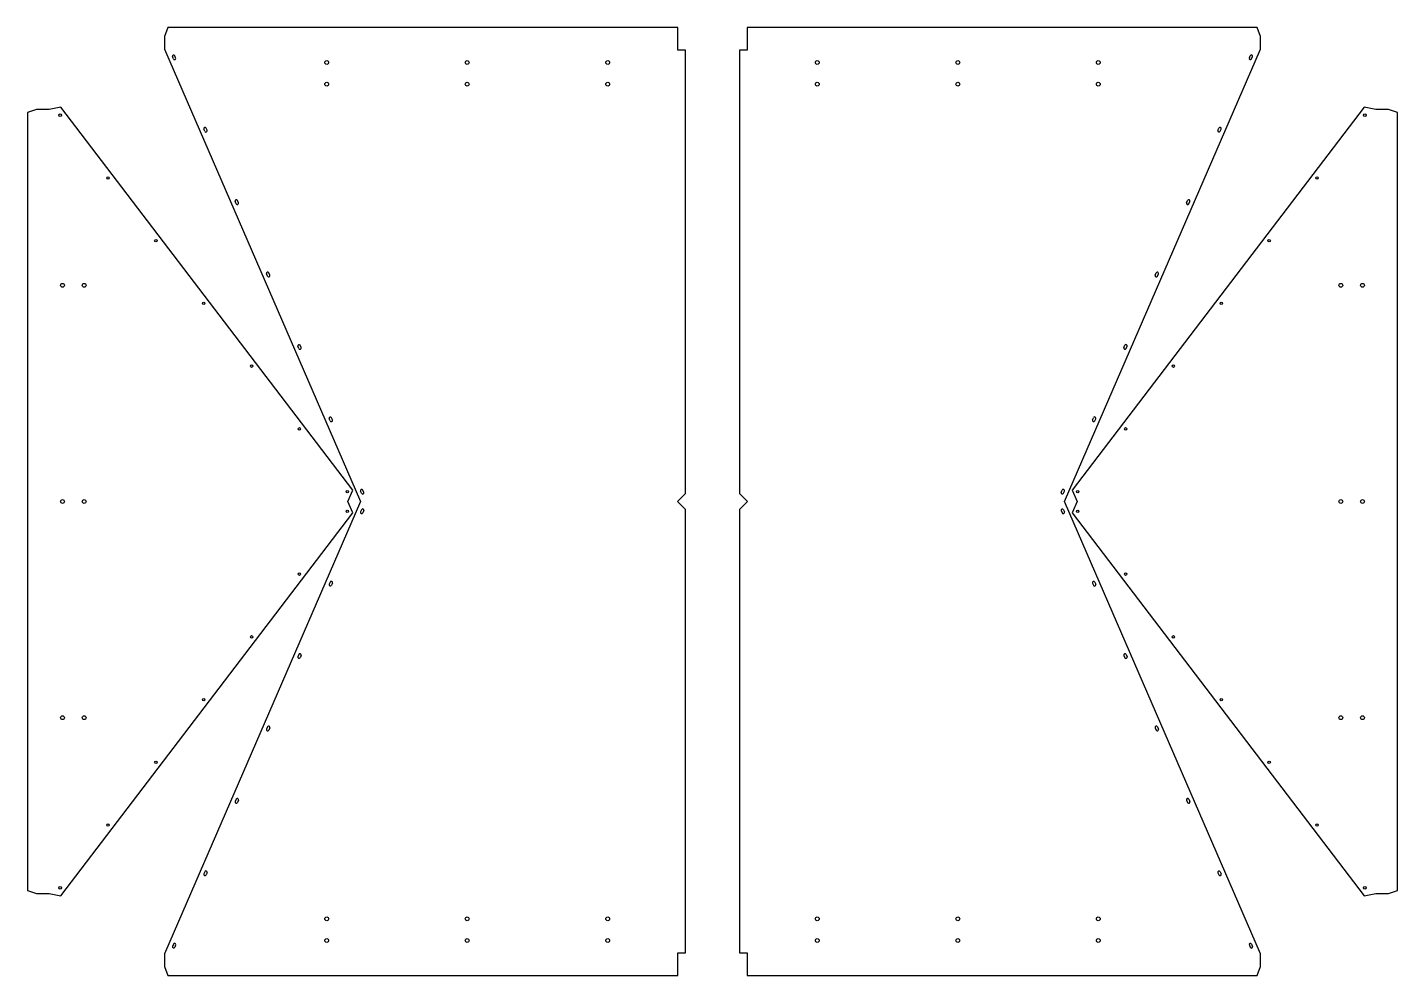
# Model space of a CAD drawing. Header units: millimetres. Extents: x -254 to 2282, y -877 to 877.
import ezdxf

# ---------------------------------------------------------------- set-up
doc = ezdxf.new("R2010")
doc.units = ezdxf.units.MM

msp = doc.modelspace()

# ---------------------------------------------------------------- linework, layer by layer
for p, q in [((6, 877.1619), (0, 860.1619)), ((950, 877.1619), (6, 877.1619)), ((950, 835.1619), (950, 877.1619)), ((1078, 877.1619), (1078, 835.1619)), ((2022, 877.1619), (1078, 877.1619)), ((2028, 860.1619), (2022, 877.1619)), ((0, 860.1619), (0, 837.1619)), ((0, 837.1619), (362.7255, 0)), ((1665.2745, 0), (2028, 837.1619)), ((2028, 837.1619), (2028, 860.1619)), ((16.3503, 818.9193), (14.5613, 823.0484)), ((20.4794, 820.7083), (18.6904, 824.8374)), ((964, 835.1619), (950, 835.1619)), ((964, 15), (964, 835.1619)), ((1078, 835.1619), (1064, 835.1619)), ((1064, 835.1619), (1064, 15)), ((2007.5206, 820.7083), (2009.3096, 824.8374)), ((2011.6497, 818.9193), (2013.4387, 823.0484)), ((-236.8829, 725.4448), (-253.8829, 719.4448)), ((-253.8829, 719.4448), (-253.8829, -719.4448)), ((-213.8829, 725.4448), (-236.8829, 725.4448)), ((-191.7114, 729.3542), (-213.8829, 725.4448)), ((348.3425, 21.2755), (-191.7114, 729.3542)), ((2219.7114, 729.3542), (1679.6575, 21.2755)), ((2241.8829, 725.4448), (2219.7114, 729.3542)), ((2264.8829, 725.4448), (2241.8829, 725.4448)), ((2281.8829, 719.4448), (2264.8829, 725.4448)), ((2281.8829, -719.4448), (2281.8829, 719.4448)), ((74.395, 684.9536), (72.606, 689.0827)), ((78.5241, 686.7426), (76.7351, 690.8717)), ((1949.4759, 686.7426), (1951.2649, 690.8717)), ((1953.605, 684.9536), (1955.394, 689.0827)), ((132.4397, 550.9878), (130.6506, 555.1169)), ((136.5688, 552.7769), (134.7797, 556.906)), ((1891.4312, 552.7769), (1893.2203, 556.906)), ((1895.5603, 550.9878), (1897.3494, 555.1169)), ((190.4844, 417.0221), (188.6953, 421.1512)), ((194.6134, 418.8112), (192.8244, 422.9402)), ((1833.3866, 418.8112), (1835.1756, 422.9402)), ((1837.5156, 417.0221), (1839.3047, 421.1512)), ((248.529, 283.0564), (246.74, 287.1855)), ((252.6581, 284.8454), (250.8691, 288.9745)), ((1775.3419, 284.8454), (1777.1309, 288.9745)), ((1779.471, 283.0564), (1781.26, 287.1855)), ((306.5737, 149.0907), (304.7847, 153.2197)), ((310.7028, 150.8797), (308.9137, 155.0088)), ((1717.2972, 150.8797), (1719.0863, 155.0088)), ((1721.4263, 149.0907), (1723.2153, 153.2197)), ((362.7255, 0), (0, -837.1619)), ((339.4161, 0), (348.3425, 21.2755)), ((348.3425, -21.2755), (339.4161, 0)), ((364.6184, 15.1249), (362.8293, 19.254)), ((368.7475, 16.914), (366.9584, 21.0431)), ((949, 0), (964, 15)), ((964, -15), (949, 0)), ((1064, 15), (1079, 0)), ((1079, 0), (1064, -15)), ((1659.2525, 16.914), (1661.0416, 21.0431)), ((1663.3816, 15.1249), (1665.1707, 19.254)), ((2028, -837.1619), (1665.2745, 0)), ((1679.6575, 21.2755), (1688.5839, 0)), ((1688.5839, 0), (1679.6575, -21.2755)), ((-191.7114, -729.3542), (348.3425, -21.2755)), ((364.6184, -15.1249), (362.8293, -19.254)), ((368.7475, -16.914), (366.9584, -21.0431)), ((964, -835.1619), (964, -15)), ((1064, -15), (1064, -835.1619)), ((1659.2525, -16.914), (1661.0416, -21.0431)), ((1663.3816, -15.1249), (1665.1707, -19.254)), ((1679.6575, -21.2755), (2219.7114, -729.3542)), ((306.5737, -149.0907), (304.7847, -153.2197)), ((310.7028, -150.8797), (308.9137, -155.0088)), ((1717.2972, -150.8797), (1719.0863, -155.0088)), ((1721.4263, -149.0907), (1723.2153, -153.2197)), ((248.529, -283.0564), (246.74, -287.1855)), ((252.6581, -284.8454), (250.8691, -288.9745)), ((1775.3419, -284.8454), (1777.1309, -288.9745)), ((1779.471, -283.0564), (1781.26, -287.1855)), ((190.4844, -417.0221), (188.6953, -421.1512)), ((194.6134, -418.8112), (192.8244, -422.9402)), ((1833.3866, -418.8112), (1835.1756, -422.9402)), ((1837.5156, -417.0221), (1839.3047, -421.1512)), ((132.4397, -550.9878), (130.6506, -555.1169)), ((136.5688, -552.7769), (134.7797, -556.906)), ((1891.4312, -552.7769), (1893.2203, -556.906)), ((1895.5603, -550.9878), (1897.3494, -555.1169)), ((74.395, -684.9536), (72.606, -689.0827)), ((78.5241, -686.7426), (76.7351, -690.8717)), ((1949.4759, -686.7426), (1951.2649, -690.8717)), ((1953.605, -684.9536), (1955.394, -689.0827)), ((-253.8829, -719.4448), (-236.8829, -725.4448)), ((-236.8829, -725.4448), (-213.8829, -725.4448)), ((-213.8829, -725.4448), (-191.7114, -729.3542)), ((2219.7114, -729.3542), (2241.8829, -725.4448)), ((2241.8829, -725.4448), (2264.8829, -725.4448)), ((2264.8829, -725.4448), (2281.8829, -719.4448)), ((16.3503, -818.9193), (14.5613, -823.0484)), ((20.4794, -820.7083), (18.6904, -824.8374)), ((950, -877.1619), (950, -835.1619)), ((950, -835.1619), (964, -835.1619)), ((1064, -835.1619), (1078, -835.1619)), ((1078, -835.1619), (1078, -877.1619)), ((2007.5206, -820.7083), (2009.3096, -824.8374)), ((2011.6497, -818.9193), (2013.4387, -823.0484)), ((0, -837.1619), (0, -860.1619)), ((0, -860.1619), (6, -877.1619)), ((2022, -877.1619), (2028, -860.1619)), ((2028, -860.1619), (2028, -837.1619)), ((6, -877.1619), (950, -877.1619)), ((1078, -877.1619), (2022, -877.1619))]:
    msp.add_line(p, q)
for centre, radius in [((300, 812.1619), 3.5), ((560, 812.1619), 3.5), ((820, 812.1619), 3.5), ((1208, 812.1619), 3.5), ((1468, 812.1619), 3.5), ((1728, 812.1619), 3.5), ((300, 772.1619), 3.5), ((560, 772.1619), 3.5), ((820, 772.1619), 3.5), ((1208, 772.1619), 3.5), ((1468, 772.1619), 3.5), ((1728, 772.1619), 3.5), ((-193.2028, 714.8201), 2.25), ((2221.2028, 714.8201), 2.25), ((-104.6618, 598.7317), 2.25), ((2132.6618, 598.7317), 2.25), ((-16.1209, 482.6434), 2.25), ((2044.1209, 482.6434), 2.25), ((-188.8829, 400), 3.5), ((-148.8829, 400), 3.5), ((2176.8829, 400), 3.5), ((2216.8829, 400), 3.5), ((72.4201, 366.5551), 2.25), ((1955.5799, 366.5551), 2.25), ((160.961, 250.4667), 2.25), ((1867.039, 250.4667), 2.25), ((249.5019, 134.3784), 2.25), ((1778.4981, 134.3784), 2.25), ((-188.8829, 0), 3.5), ((-148.8829, 0), 3.5), ((338.0429, 18.2901), 2.25), ((1689.9571, 18.2901), 2.25), ((2176.8829, 0), 3.5), ((2216.8829, 0), 3.5), ((338.0429, -18.2901), 2.25), ((1689.9571, -18.2901), 2.25), ((249.5019, -134.3784), 2.25), ((1778.4981, -134.3784), 2.25), ((160.961, -250.4667), 2.25), ((1867.039, -250.4667), 2.25), ((72.4201, -366.5551), 2.25), ((1955.5799, -366.5551), 2.25), ((-188.8829, -400), 3.5), ((-148.8829, -400), 3.5), ((2176.8829, -400), 3.5), ((2216.8829, -400), 3.5), ((-16.1209, -482.6434), 2.25), ((2044.1209, -482.6434), 2.25), ((-104.6618, -598.7317), 2.25), ((2132.6618, -598.7317), 2.25), ((-193.2028, -714.8201), 2.25), ((2221.2028, -714.8201), 2.25), ((300, -772.1619), 3.5), ((560, -772.1619), 3.5), ((820, -772.1619), 3.5), ((1208, -772.1619), 3.5), ((1468, -772.1619), 3.5), ((1728, -772.1619), 3.5), ((300, -812.1619), 3.5), ((560, -812.1619), 3.5), ((820, -812.1619), 3.5), ((1208, -812.1619), 3.5), ((1468, -812.1619), 3.5), ((1728, -812.1619), 3.5)]:
    msp.add_circle(centre, radius)
for centre, start, end in [((16.6258, 823.9429), 23.4261, 203.4261), ((18.4149, 819.8138), 203.4261, 23.4261), ((2009.5851, 819.8138), 156.5739, 336.5739), ((2011.3742, 823.9429), 336.5739, 156.5739), ((74.6705, 689.9772), 23.4261, 203.4261), ((76.4596, 685.8481), 203.4261, 23.4261), ((1951.5404, 685.8481), 156.5739, 336.5739), ((1953.3295, 689.9772), 336.5739, 156.5739), ((132.7152, 556.0114), 23.4261, 203.4261), ((1895.2848, 556.0114), 336.5739, 156.5739), ((134.5042, 551.8824), 203.4261, 23.4261), ((1893.4958, 551.8824), 156.5739, 336.5739), ((190.7599, 422.0457), 23.4261, 203.4261), ((192.5489, 417.9166), 203.4261, 23.4261), ((1835.4511, 417.9166), 156.5739, 336.5739), ((1837.2401, 422.0457), 336.5739, 156.5739), ((248.8045, 288.08), 23.4261, 203.4261), ((250.5936, 283.9509), 203.4261, 23.4261), ((1777.4064, 283.9509), 156.5739, 336.5739), ((1779.1955, 288.08), 336.5739, 156.5739), ((306.8492, 154.1143), 23.4261, 203.4261), ((1721.1508, 154.1143), 336.5739, 156.5739), ((308.6382, 149.9852), 203.4261, 23.4261), ((1719.3618, 149.9852), 156.5739, 336.5739), ((364.8939, 20.1485), 23.4261, 203.4261), ((366.6829, 16.0195), 203.4261, 23.4261), ((1661.3171, 16.0195), 156.5739, 336.5739), ((1663.1061, 20.1485), 336.5739, 156.5739), ((364.8939, -20.1485), 156.5739, 336.5739), ((366.6829, -16.0195), 336.5739, 156.5739), ((1661.3171, -16.0195), 23.4261, 203.4261), ((1663.1061, -20.1485), 203.4261, 23.4261), ((308.6382, -149.9852), 336.5739, 156.5739), ((1719.3618, -149.9852), 23.4261, 203.4261), ((306.8492, -154.1143), 156.5739, 336.5739), ((1721.1508, -154.1143), 203.4261, 23.4261), ((248.8045, -288.08), 156.5739, 336.5739), ((250.5936, -283.9509), 336.5739, 156.5739), ((1777.4064, -283.9509), 23.4261, 203.4261), ((1779.1955, -288.08), 203.4261, 23.4261), ((190.7599, -422.0457), 156.5739, 336.5739), ((192.5489, -417.9166), 336.5739, 156.5739), ((1835.4511, -417.9166), 23.4261, 203.4261), ((1837.2401, -422.0457), 203.4261, 23.4261), ((132.7152, -556.0114), 156.5739, 336.5739), ((134.5042, -551.8824), 336.5739, 156.5739), ((1893.4958, -551.8824), 23.4261, 203.4261), ((1895.2848, -556.0114), 203.4261, 23.4261), ((76.4596, -685.8481), 336.5739, 156.5739), ((1951.5404, -685.8481), 23.4261, 203.4261), ((74.6705, -689.9772), 156.5739, 336.5739), ((1953.3295, -689.9772), 203.4261, 23.4261), ((16.6258, -823.9429), 156.5739, 336.5739), ((18.4149, -819.8138), 336.5739, 156.5739), ((2009.5851, -819.8138), 23.4261, 203.4261), ((2011.3742, -823.9429), 203.4261, 23.4261)]:
    msp.add_arc(centre, 2.25, start, end)

doc.saveas('drawing.dxf')
